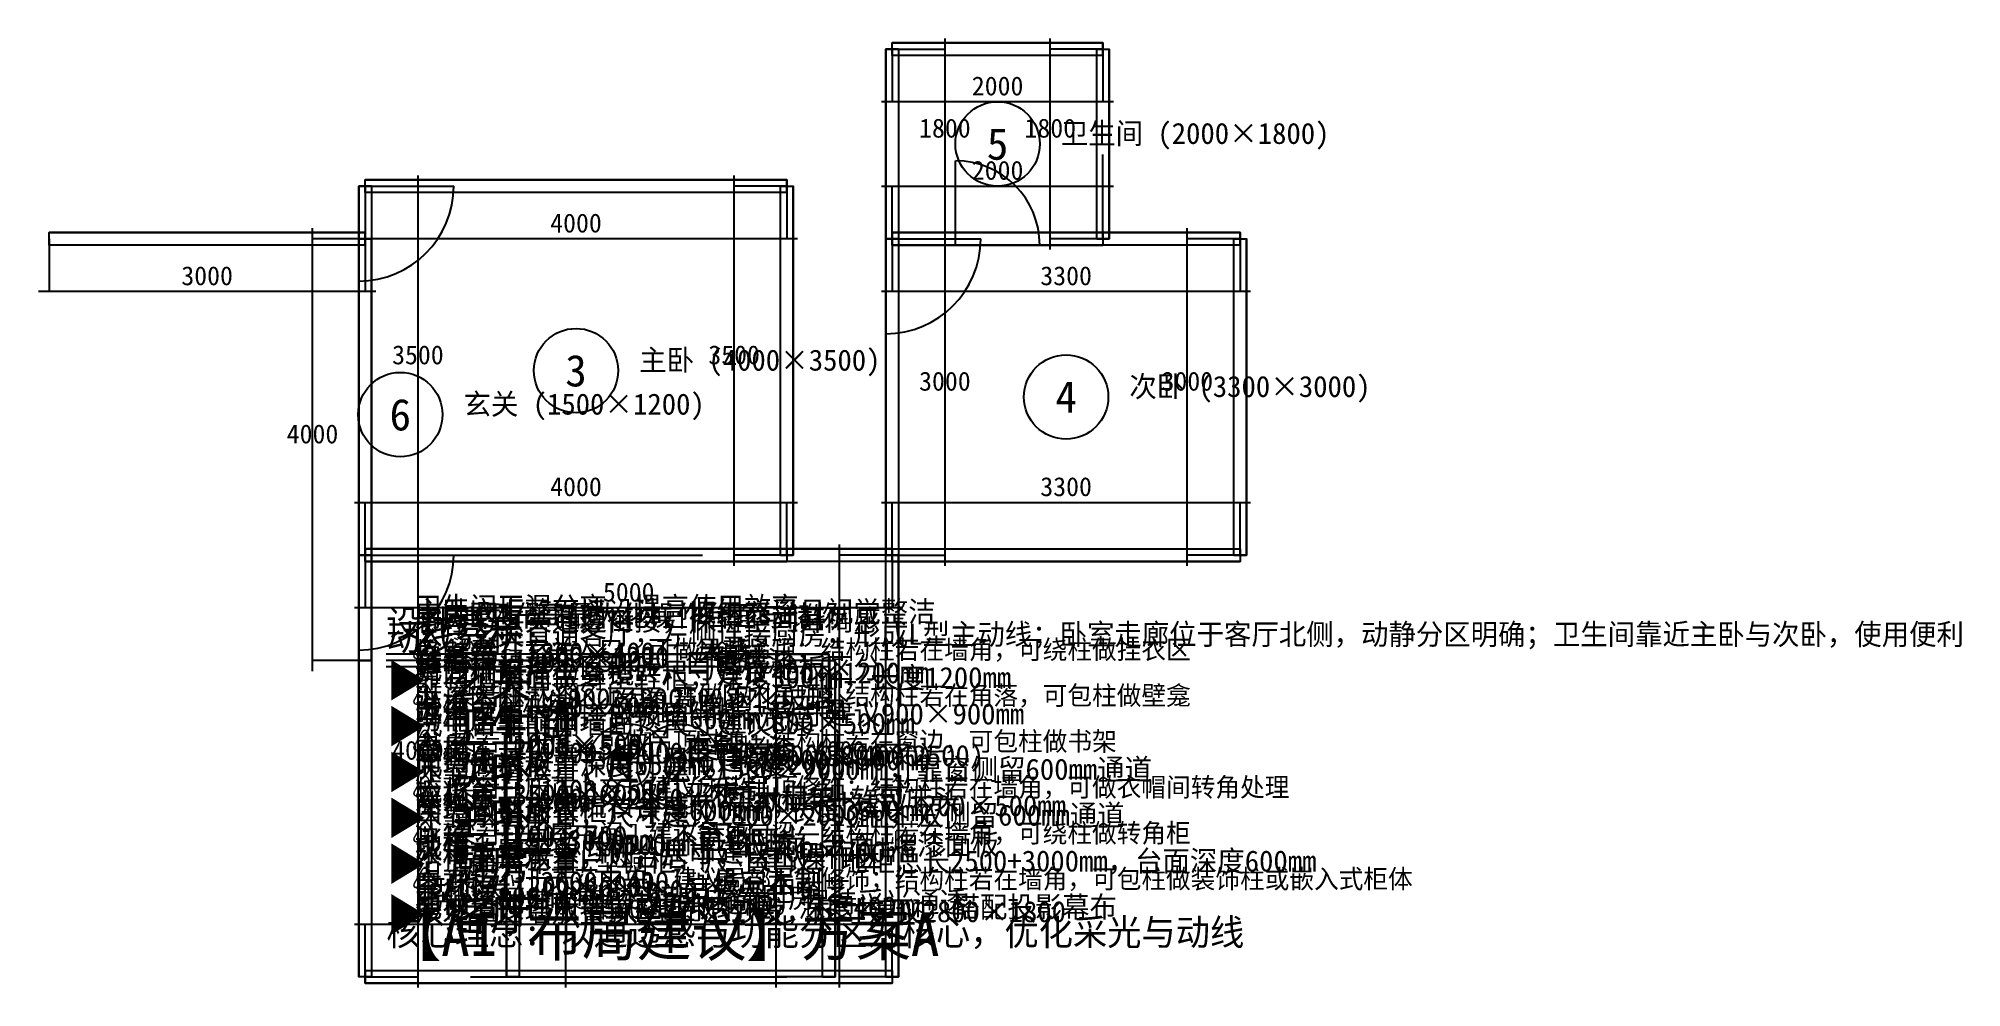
# Model space of a CAD drawing. Header units: metres. Extents: x -3100 to 15146, y -100 to 8900.
import ezdxf
from ezdxf.enums import TextEntityAlignment as Align

# ---------------------------------------------------------------- set-up
doc = ezdxf.new("R2010")
doc.units = ezdxf.units.M
for name, color, linetype in [('AI方案-功能分区', 7, 'Continuous'), ('AI方案-动线分析', 7, 'Continuous'), ('AI方案-家具建议', 7, 'Continuous'), ('AI方案-布局建议', 7, 'Continuous'), ('原始结构-墙体', 7, 'Continuous'), ('原始结构-墙填充', 7, 'Continuous'), ('原始结构-尺寸标注', 7, 'Continuous'), ('原始结构-房间标号', 7, 'Continuous'), ('原始结构-柱', 7, 'Continuous'), ('原始结构-梁', 7, 'Continuous'), ('原始结构-窗', 7, 'Continuous'), ('原始结构-门', 7, 'Continuous')]:
    doc.layers.add(name, color=color, linetype=linetype)

msp = doc.modelspace()

# ---------------------------------------------------------------- linework, layer by layer
at = {"layer": '原始结构-墙体'}
for p, q in [((4940, 8800), (4940, 7000)), ((5060, 8800), (4940, 8800)), ((7000, 8860), (5000, 8860)), ((5000, 8740), (5000, 8860)), ((5060, 8800), (5060, 7000)), ((6940, 7000), (6940, 8800)), ((6940, 8800), (7060, 8800)), ((7000, 8740), (7000, 8860)), ((7060, 7000), (7060, 8800)), ((7000, 8740), (5000, 8740)), ((-60, 7500), (-60, 4000)), ((60, 7500), (-60, 7500)), ((4000, 7560), (0, 7560)), ((0, 7440), (0, 7560)), ((60, 7500), (60, 4000)), ((3940, 4000), (3940, 7500)), ((3940, 7500), (4060, 7500)), ((4000, 7440), (4000, 7560)), ((4060, 4000), (4060, 7500)), ((4000, 7440), (0, 7440)), ((0, 7060), (-3000, 7060)), ((-3000, 6940), (-3000, 7060)), ((0, 6940), (-3000, 6940)), ((-60, 3000), (-60, 7000)), ((-60, 7000), (60, 7000)), ((0, 6940), (0, 7060)), ((60, 3000), (60, 7000)), ((4940, 7000), (4940, 4000)), ((5060, 7000), (4940, 7000)), ((5060, 7000), (4940, 7000)), ((8300, 7060), (5000, 7060)), ((5000, 6940), (5000, 7060)), ((5000, 7060), (7000, 7060)), ((5000, 7060), (5000, 6940)), ((8300, 6940), (5000, 6940)), ((5000, 6940), (7000, 6940)), ((5060, 7000), (5060, 4000)), ((6940, 7000), (7060, 7000)), ((7000, 7060), (7000, 6940)), ((8240, 4000), (8240, 7000)), ((8240, 7000), (8360, 7000)), ((8300, 6940), (8300, 7060)), ((8360, 4000), (8360, 7000)), ((5000, 4060), (0, 4060)), ((0, 3940), (0, 4060)), ((0, 4060), (4000, 4060)), ((0, 4060), (0, 3940)), ((4000, 4060), (4000, 3940)), ((5000, 3940), (5000, 4060)), ((5000, 4060), (8300, 4060)), ((5000, 4060), (5000, 3940)), ((8300, 4060), (8300, 3940)), ((-60, 4000), (-60, 0)), ((60, 4000), (-60, 4000)), ((60, 4000), (-60, 4000)), ((5000, 3940), (0, 3940)), ((0, 3940), (4000, 3940)), ((60, 4000), (60, 0)), ((3940, 4000), (4060, 4000)), ((4940, 0), (4940, 4000)), ((4940, 4000), (5060, 4000)), ((5060, 4000), (4940, 4000)), ((5000, 3940), (8300, 3940)), ((5060, 0), (5060, 4000)), ((8240, 4000), (8360, 4000)), ((-60, 3000), (60, 3000)), ((1340, 3000), (1340, 0)), ((1460, 3000), (1340, 3000)), ((1460, 3000), (1460, 0)), ((4400, 3060), (1900, 3060)), ((1900, 2940), (1900, 3060)), ((4400, 2940), (1900, 2940)), ((4340, 0), (4340, 3000)), ((4340, 3000), (4460, 3000)), ((4400, 2940), (4400, 3060)), ((4460, 0), (4460, 3000)), ((60, 0), (-60, 0)), ((0, 60), (5000, 60)), ((0, 60), (0, -60)), ((1460, 0), (1340, 0)), ((4340, 0), (4460, 0)), ((4940, 0), (5060, 0)), ((5000, 60), (5000, -60)), ((0, -60), (5000, -60))]:
    msp.add_line(p, q, dxfattribs=at)
at = {"layer": '原始结构-墙填充'}
for points in [[(5060, 8800), (5060, 7000), (4940, 7000), (4940, 8800)], [(7000, 8740), (5000, 8740), (5000, 8860), (7000, 8860)], [(6940, 7000), (6940, 8800), (7060, 8800), (7060, 7000)], [(60, 7500), (60, 4000), (-60, 4000), (-60, 7500)], [(4000, 7440), (0, 7440), (0, 7560), (4000, 7560)], [(3940, 4000), (3940, 7500), (4060, 7500), (4060, 4000)], [(0, 6940), (-3000, 6940), (-3000, 7060), (0, 7060)], [(-60, 3000), (-60, 7000), (60, 7000), (60, 3000)], [(5060, 7000), (5060, 4000), (4940, 4000), (4940, 7000)], [(8300, 6940), (5000, 6940), (5000, 7060), (8300, 7060)], [(5000, 7060), (7000, 7060), (7000, 6940), (5000, 6940)], [(8240, 4000), (8240, 7000), (8360, 7000), (8360, 4000)], [(5000, 3940), (0, 3940), (0, 4060), (5000, 4060)], [(0, 4060), (4000, 4060), (4000, 3940), (0, 3940)], [(5000, 4060), (8300, 4060), (8300, 3940), (5000, 3940)], [(60, 4000), (60, 0), (-60, 0), (-60, 4000)], [(4940, 0), (4940, 4000), (5060, 4000), (5060, 0)], [(1460, 3000), (1460, 0), (1340, 0), (1340, 3000)], [(4400, 2940), (1900, 2940), (1900, 3060), (4400, 3060)], [(4340, 0), (4340, 3000), (4460, 3000), (4460, 0)], [(0, 60), (5000, 60), (5000, -60), (0, -60)]]:
    msp.add_lwpolyline(points, close=True, dxfattribs=at)
at = {"layer": '原始结构-尺寸标注'}
for p, q in [((5000, 8800), (5000, 8300)), ((5000, 8800), (5500, 8800)), ((5500, 8900), (5500, 8700)), ((5500, 8800), (5500, 7000)), ((6500, 8700), (6500, 8900)), ((7000, 8800), (6500, 8800)), ((6500, 7000), (6500, 8800)), ((7000, 8800), (7000, 8300)), ((5100, 8300), (4900, 8300)), ((7000, 8300), (5000, 8300)), ((7100, 8300), (6900, 8300)), ((0, 7500), (0, 7000)), ((0, 7500), (500, 7500)), ((500, 7600), (500, 7400)), ((500, 7500), (500, 4000)), ((3500, 7400), (3500, 7600)), ((4000, 7500), (3500, 7500)), ((3500, 4000), (3500, 7500)), ((4000, 7500), (4000, 7000)), ((4900, 7500), (5100, 7500)), ((5000, 7000), (5000, 7500)), ((5000, 7500), (7000, 7500)), ((6900, 7500), (7100, 7500)), ((7000, 7000), (7000, 7500)), ((-3000, 7000), (-3000, 6500)), ((-500, 6900), (-500, 7100)), ((0, 7000), (-500, 7000)), ((-500, 3000), (-500, 7000)), ((100, 7000), (-100, 7000)), ((4000, 7000), (0, 7000)), ((0, 7000), (0, 6500)), ((4100, 7000), (3900, 7000)), ((5000, 7000), (5000, 6500)), ((5000, 7000), (5500, 7000)), ((5000, 7000), (5500, 7000)), ((5500, 7100), (5500, 6900)), ((5500, 7100), (5500, 6900)), ((5500, 7000), (5500, 4000)), ((6500, 6900), (6500, 7100)), ((7000, 7000), (6500, 7000)), ((7800, 6900), (7800, 7100)), ((8300, 7000), (7800, 7000)), ((7800, 4000), (7800, 7000)), ((8300, 7000), (8300, 6500)), ((-2900, 6500), (-3100, 6500)), ((0, 6500), (-3000, 6500)), ((100, 6500), (-100, 6500)), ((5100, 6500), (4900, 6500)), ((8300, 6500), (5000, 6500)), ((8400, 6500), (8200, 6500)), ((-100, 4500), (100, 4500)), ((0, 4000), (0, 4500)), ((0, 4500), (4000, 4500)), ((3900, 4500), (4100, 4500)), ((4000, 4000), (4000, 4500)), ((4900, 4500), (5100, 4500)), ((5000, 4000), (5000, 4500)), ((5000, 4500), (8300, 4500)), ((8200, 4500), (8400, 4500)), ((8300, 4000), (8300, 4500)), ((500, 4100), (500, 3900)), ((500, 4100), (500, 3900)), ((3500, 3900), (3500, 4100)), ((4500, 3900), (4500, 4100)), ((5500, 4100), (5500, 3900)), ((7800, 3900), (7800, 4100)), ((0, 4000), (0, 3500)), ((0, 4000), (500, 4000)), ((0, 4000), (500, 4000)), ((500, 4000), (500, 0)), ((4000, 4000), (3500, 4000)), ((5000, 4000), (4500, 4000)), ((4500, 0), (4500, 4000)), ((5000, 4000), (5000, 3500)), ((5000, 4000), (5500, 4000)), ((8300, 4000), (7800, 4000)), ((100, 3500), (-100, 3500)), ((5000, 3500), (0, 3500)), ((5100, 3500), (4900, 3500)), ((-500, 2900), (-500, 3100)), ((0, 3000), (-500, 3000)), ((1400, 3000), (1900, 3000)), ((1900, 3100), (1900, 2900)), ((1900, 3000), (1900, 2500)), ((1900, 3000), (1900, 0)), ((3900, 2900), (3900, 3100)), ((4400, 3000), (3900, 3000)), ((3900, 0), (3900, 3000)), ((4400, 3000), (4400, 2500)), ((2000, 2500), (1800, 2500)), ((4400, 2500), (1900, 2500)), ((4500, 2500), (4300, 2500)), ((-100, 500), (100, 500)), ((0, 0), (0, 500)), ((0, 500), (5000, 500)), ((4900, 500), (5100, 500)), ((5000, 0), (5000, 500)), ((0, 0), (500, 0)), ((500, 100), (500, -100)), ((1400, 0), (1900, 0)), ((1900, 100), (1900, -100)), ((3900, -100), (3900, 100)), ((4400, 0), (3900, 0)), ((4500, -100), (4500, 100)), ((5000, 0), (4500, 0))]:
    msp.add_line(p, q, dxfattribs=at)
at = {"layer": '原始结构-房间标号'}
for centre in [(6000, 7900), (2000, 5750), (6650, 5500), (333, 5333), (2500, 2000), (2983, 2000)]:
    msp.add_circle(centre, 400, dxfattribs=at)
at = {"layer": '原始结构-柱'}
msp.add_circle((2500, 2000), 200, dxfattribs=at)
at = {"layer": '原始结构-梁'}
for points in [[(4850, 1800), (5150, 1800), (5150, 2200), (4850, 2200)], [(1350, 1300), (1650, 1300), (1650, 1700), (1350, 1700)]]:
    msp.add_lwpolyline(points, close=True, dxfattribs=at)
at = {"layer": '原始结构-窗'}
for p, q in [((6940, 7000), (6940, 7800)), ((7000, 7000), (7000, 7800)), ((7060, 7000), (7060, 7800)), ((750, 4060), (2550, 4060)), ((800, 4060), (3200, 4060)), ((750, 4000), (2550, 4000)), ((750, 3940), (2550, 3940)), ((800, 4000), (3200, 4000)), ((800, 3940), (3200, 3940)), ((2000, 3060), (200, 3060)), ((2000, 3000), (200, 3000)), ((2000, 2940), (200, 2940)), ((1000, 60), (4000, 60)), ((1000, 0), (4000, 0)), ((1000, -60), (4000, -60))]:
    msp.add_line(p, q, dxfattribs=at)
at = {"layer": '原始结构-门'}
for p, q in [((5600, 6940), (5600, 7740)), ((-60, 7500), (840, 7500)), ((4940, 7000), (5840, 7000)), ((-60, 4000), (840, 4000))]:
    msp.add_line(p, q, dxfattribs=at)
for centre, radius, start, end in [((5600, 6940), 800, 0, 90), ((-60, 7500), 900, -90, 0), ((4940, 7000), 900, -90, 0), ((-60, 4000), 900, -90, 0)]:
    msp.add_arc(centre, radius, start, end, dxfattribs=at)

# ---------------------------------------------------------------- texts
at = {"layer": 'AI方案-功能分区'}
for s, height, p in [('▶ 玄关', 300, (200, 2660)), ('  地面铺设落尘区地砖，与客厅地板区分', 200, (200, 2830)), ('  对面墙面挂全身镜，尺寸建议400×1200mm', 200, (200, 2785)), ('  靠右侧墙面做薄型鞋柜，深度300mm，长度1200mm', 200, (200, 2740)), ('▶ 卫生间', 300, (200, 2225)), ('  淋浴区靠内角，做玻璃隔断，尺寸建议900×900mm', 200, (200, 2395)), ('  马桶居中靠后墙，预留600mm宽度', 200, (200, 2350)), ('  洗手台靠门侧墙面，尺寸建议800×500mm', 200, (200, 2305)), ('  南侧角落放置书桌，尺寸建议1000×500mm', 200, (200, 1960)), ('▶ 次卧', 300, (200, 1790)), ('  床靠西墙放置，尺寸建议1500×2000mm，靠窗侧留600mm通道', 200, (200, 1870)), ('  北墙做衣柜，深度550mm，长度2000mm', 200, (200, 1915)), ('▶ 主卧', 300, (200, 1355)), ('  床靠东墙放置，尺寸建议1800×2000mm，双侧留600mm通道', 200, (200, 1435)), ('  西墙做整面衣柜，深度600mm，长度3500mm', 200, (200, 1480)), ('  南侧窗前放置梳妆台或休闲椅，尺寸建议1200×500mm', 200, (200, 1525)), ('  冰箱放置于入口侧，尺寸建议700×700mm', 200, (200, 1090)), ('▶ 厨房', 300, (200, 920)), ('  沿三面墙布置L型橱柜，尺寸建议：地柜总长2500+3000mm，台面深度600mm', 200, (200, 1000)), ('  水槽靠窗放置，灶台居中，留出操作区', 200, (200, 1045)), ('▶ 客厅', 300, (200, 440)), ('  北侧留800mm通道连接玄关与厨房', 200, (200, 655)), ('  沙发靠西墙放置，L型布艺沙发，尺寸建议2800×1800', 200, (200, 520)), ('  南侧落地窗前保留1200mm通道，保持采光通透', 200, (200, 610)), ('  电视墙设在东墙做整面收纳柜，深度400mm，搭配投影幕布', 200, (200, 565))]:
    msp.add_text(s, height=height, dxfattribs=at).set_placement(p)
at = {"layer": 'AI方案-动线分析'}
for s, height, p in [('动线分析:', 250, (200, 3095)), ('  入户玄关直通客厅，左侧连接厨房，形成L型主动线；卧室走廊位于客厅北侧，动静分区明确；卫生间靠近主卧与次卧，使用便利', 200, (200, 3150))]:
    msp.add_text(s, height=height, dxfattribs=at).set_placement(p)
at = {"layer": 'AI方案-家具建议'}
for s, p in [('  全身镜  [400×1200]  银镜', (200, 2935)), ('  换鞋凳  [800×400]  木质', (200, 2975)), ('  鞋柜  [1200×300]  白色烤漆', (200, 2895)), ('  淋浴隔断  [900×900]  钢化玻璃', (200, 2540)), ('  洗手台  [800×500]  陶瓷+台下盆', (200, 2460)), ('  马桶  [标准]  陶瓷', (200, 2500)), ('  衣柜  [2000×550]  白色烤漆', (200, 2065)), ('  单人床  [1500×2000]  实木', (200, 2025)), ('  书桌  [1000×500]  木制', (200, 2105)), ('  梳妆台  [1200×500]  木制', (200, 1670)), ('  衣柜  [3500×600]  平板门+白色', (200, 1630)), ('  双人床  [1800×2000]  实木框架+软包床头', (200, 1590)), ('  冰箱  [700×700]  不锈钢', (200, 1235)), ('  地柜  [L型总长5500mm]  石英石台面+烤漆面板', (200, 1155)), ('  吊柜  [总长3000mm]  白色哑光', (200, 1195)), ('  茶几  [1200×600]  岩板', (200, 760)), ('  L型沙发  [2800×1800]  灰色布艺', (200, 720)), ('  电视柜  [3000×400]  悬空木制', (200, 800))]:
    msp.add_text(s, height=200, dxfattribs=at).set_placement(p)
at = {"layer": 'AI方案-布局建议'}
for s, height, p in [('设计亮点:', 250, (200, 3230)), ('  厨房U型布局最大化操作台面与储物', 200, (200, 3325)), ('  客厅与玄关通透衔接，保持空间开阔感', 200, (200, 3285)), ('  卫生间干湿分离，提高使用效率', 200, (200, 3405)), ('  主卧衣柜整面墙设计，收纳充足且视觉整洁', 200, (200, 3365)), ('  ⚠ 梁若在玄关入口，可做局部吊顶；结构柱若在墙角，可绕柱做挂衣区', 180, (200, 3015)), ('  ⚠ 梁若在淋浴区上方，需做防水吊顶；结构柱若在角落，可包柱做壁龛', 180, (200, 2580)), ('  ⚠ 梁若在床尾，可做吊顶过渡；结构柱若在窗边，可包柱做书架', 180, (200, 2145)), ('  ⚠ 梁若在床正上方，建议床头吊顶修饰；结构柱若在墙角，可做衣帽间转角处理', 180, (200, 1710)), ('  ⚠ 梁若在厨房中间，建议吊顶包梁；结构柱若在墙角，可绕柱做转角柜', 180, (200, 1275)), ('  ⚠ 梁若位于天花中央，建议局部吊顶修饰；结构柱若在墙角，可包柱做装饰柱或嵌入式柜体', 180, (200, 840)), ('核心理念: 以通透感与功能分区为核心，优化采光与动线', 250, (200, 300)), ('【AI 布局建议】方案A', 400, (200, 200))]:
    msp.add_text(s, height=height, dxfattribs=at).set_placement(p)
at = {"layer": '原始结构-尺寸标注'}
for s, p in [('2000', (6000, 8360)), ('1800', (5500, 7960)), ('1800', (6500, 7960)), ('2000', (6000, 7560)), ('4000', (2000, 7060)), ('3000', (-1500, 6560)), ('3300', (6650, 6560)), ('3500', (500, 5810)), ('3500', (3500, 5810)), ('3000', (5500, 5560)), ('3000', (7800, 5560)), ('4000', (-500, 5060)), ('4000', (2000, 4560)), ('3300', (6650, 4560)), ('5000', (2500, 3560)), ('2500', (3150, 2560)), ('4000', (500, 2060)), ('4000', (4500, 2060)), ('3000', (1900, 1560)), ('3000', (3900, 1560)), ('5000', (2500, 560))]:
    msp.add_text(s, height=180, dxfattribs=at).set_placement(p, align=Align.CENTER)
at = {"layer": '原始结构-房间标号'}
for s, p in [('5', (6000, 7750)), ('3', (2000, 5600)), ('6', (333, 5183)), ('4', (6650, 5350)), ('1', (2500, 1850)), ('2', (2983, 1850))]:
    msp.add_text(s, height=300, dxfattribs=at).set_placement(p, align=Align.CENTER)
for s, p in [('卫生间 (2000×1800)', (6600, 7900)), ('主卧 (4000×3500)', (2600, 5750)), ('次卧 (3300×3000)', (7250, 5500)), ('玄关 (1500×1200)', (933, 5333)), ('客厅 (5000×4000)', (3100, 2000)), ('厨房 (3000×2500)', (3583, 2000))]:
    msp.add_text(s, height=200, dxfattribs=at).set_placement(p)

doc.saveas('drawing.dxf')
